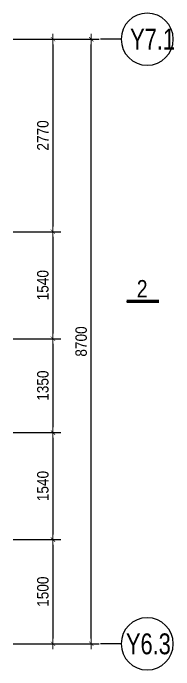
# Model space of a CAD drawing. Extents: x 517991 to 692152, y -83926 to 3506.
# Drawn here: x 532120 to 534437, y -56371 to -46921 of the extents above; entities that cross this region are included whole.
import ezdxf
from ezdxf.enums import TextEntityAlignment as Align

# ---------------------------------------------------------------- set-up
doc = ezdxf.new("R2010")
doc.units = 0
doc.header["$LTSCALE"] = 300
doc.header["$MEASUREMENT"] = 0
doc.layers.get('0').update_dxf_attribs({"linetype": 'CONTINUOUS'})
doc.layers.get('DEFPOINTS').update_dxf_attribs({"linetype": 'CONTINUOUS'})
doc.layers.add('A-SYM', color=7, linetype='CONTINUOUS')
doc.layers.add('NDC_S_DIM', color=1, linetype='CONTINUOUS', lineweight=15)
doc.layers.add('NDC_S_VN TEXT', color=7, linetype='CONTINUOUS', lineweight=9)
doc.styles.add('ARIAL', font='arial.ttf', dxfattribs={"width": 0.8})
doc.styles.add('Heerim', font='', dxfattribs={"width": 0.8})
doc.styles.add('NDC_ARIAL', font='arial.ttf', dxfattribs={"width": 0.85})
doc.styles.get('Heerim').set_extended_font_data('Dotum')
doc.dimstyles.new('NDC_1-75', dxfattribs={"dimscale": 75, "dimtxt": 2.2, "dimasz": 1, "dimexe": 1.5, "dimexo": 0, "dimgap": 0.8, "dimtad": 1, "dimdec": 0, "dimdsep": 46, "dimtxsty": 'NDC_ARIAL', "dimblk": 'DIMMARK', "dimcen": 49999.938995, "dimdle": 1.5, "dimclrd": 1, "dimclre": 1, "dimclrt": 3, "dimadec": 0, "dimazin": 0, "dimtfac": 1, "dimtdec": 0, "dimtix": 1, "dimtmove": 1, "dimatfit": 3, "dimfxl": 1, "dimarcsym": 0})

# ---------------------------------------------------------------- blocks, each defined once
blk = doc.blocks.new('*U1')
for q in [(0, 0), (0, 2)]:
    blk.add_line((0, 4), q)
blk.add_circle((0, 9), 5)
at = {"style": 'Heerim', "width": 0.8}
blk.add_attdef('NO', text='', height=4, dxfattribs=at).set_placement((-0.01, 9.02), align=Align.MIDDLE_CENTER)
blk = doc.blocks.new('DIMMARK')
at = {"layer": 'NDC_S_DIM', "color": 1}
blk.add_line((-1.5, 0), (1, 0), dxfattribs=at)
at = {"layer": 'NDC_S_DIM', "color": 2, "const_width": 0.1}
blk.add_lwpolyline([(-0.42, -0.42), (0.42, 0.42)], dxfattribs=at)
blk = doc.blocks.new('*D308')
at = {"layer": 'DEFPOINTS', "color": 0, "transparency": 16777216}
for p in [(532120.2, -47296.1), (532120.2, -50066.1), (532693.7, -50066.1)]:
    blk.add_point(p, dxfattribs=at)
at = {"layer": 'NDC_S_DIM', "color": 1, "lineweight": -2, "transparency": 16777216}
for p, q in [((532120.2, -47296.1), (532806.2, -47296.1)), ((532693.7, -47371.1), (532693.7, -49991.1)), ((532120.2, -50066.1), (532806.2, -50066.1))]:
    blk.add_line(p, q, dxfattribs=at)
at = {"layer": 'NDC_S_DIM', "color": 1, "lineweight": -2, "transparency": 16777216, "xscale": 75, "yscale": 75, "zscale": 75}
for p, rotation in [((532693.7, -47296.1), 90), ((532693.7, -50066.1), 270)]:
    blk.add_blockref('DIMMARK', p, dxfattribs=dict(at, rotation=rotation))
at = {"layer": 'NDC_S_DIM', "color": 3, "transparency": 16777216, "insert": (532549.4, -48681.1), "char_height": 165, "attachment_point": 5, "rotation": 90, "style": 'NDC_ARIAL'}
blk.add_mtext('2770', dxfattribs=at)
blk = doc.blocks.new('*D309')
at = {"layer": 'DEFPOINTS', "color": 0, "transparency": 16777216}
for p in [(532120.2, -50066.1), (532120.2, -51606.1), (532693.7, -51606.1)]:
    blk.add_point(p, dxfattribs=at)
at = {"layer": 'NDC_S_DIM', "color": 1, "lineweight": -2, "transparency": 16777216}
for p, q in [((532120.2, -50066.1), (532806.2, -50066.1)), ((532693.7, -50141.1), (532693.7, -51531.1)), ((532120.2, -51606.1), (532806.2, -51606.1))]:
    blk.add_line(p, q, dxfattribs=at)
at = {"layer": 'NDC_S_DIM', "color": 1, "lineweight": -2, "transparency": 16777216, "xscale": 75, "yscale": 75, "zscale": 75}
for p, rotation in [((532693.7, -50066.1), 90), ((532693.7, -51606.1), 270)]:
    blk.add_blockref('DIMMARK', p, dxfattribs=dict(at, rotation=rotation))
at = {"layer": 'NDC_S_DIM', "color": 3, "transparency": 16777216, "insert": (532549.4, -50836.1), "char_height": 165, "attachment_point": 5, "rotation": 90, "style": 'NDC_ARIAL'}
blk.add_mtext('1540', dxfattribs=at)
blk = doc.blocks.new('*D310')
at = {"layer": 'DEFPOINTS', "color": 0, "transparency": 16777216}
for p in [(532120.2, -51606.1), (532120.2, -52956.1), (532693.7, -52956.1)]:
    blk.add_point(p, dxfattribs=at)
at = {"layer": 'NDC_S_DIM', "color": 1, "lineweight": -2, "transparency": 16777216}
for p, q in [((532120.2, -51606.1), (532806.2, -51606.1)), ((532693.7, -51681.1), (532693.7, -52881.1)), ((532120.2, -52956.1), (532806.2, -52956.1))]:
    blk.add_line(p, q, dxfattribs=at)
at = {"layer": 'NDC_S_DIM', "color": 1, "lineweight": -2, "transparency": 16777216, "xscale": 75, "yscale": 75, "zscale": 75}
for p, rotation in [((532693.7, -51606.1), 90), ((532693.7, -52956.1), 270)]:
    blk.add_blockref('DIMMARK', p, dxfattribs=dict(at, rotation=rotation))
at = {"layer": 'NDC_S_DIM', "color": 3, "transparency": 16777216, "insert": (532549.4, -52281.1), "char_height": 165, "attachment_point": 5, "rotation": 90, "style": 'NDC_ARIAL'}
blk.add_mtext('1350', dxfattribs=at)
blk = doc.blocks.new('*D311')
at = {"layer": 'DEFPOINTS', "color": 0, "transparency": 16777216}
for p in [(532120.2, -52956.1), (532120.2, -54496.1), (532693.7, -54496.1)]:
    blk.add_point(p, dxfattribs=at)
at = {"layer": 'NDC_S_DIM', "color": 1, "lineweight": -2, "transparency": 16777216}
for p, q in [((532120.2, -52956.1), (532806.2, -52956.1)), ((532693.7, -53031.1), (532693.7, -54421.1)), ((532120.2, -54496.1), (532806.2, -54496.1))]:
    blk.add_line(p, q, dxfattribs=at)
at = {"layer": 'NDC_S_DIM', "color": 1, "lineweight": -2, "transparency": 16777216, "xscale": 75, "yscale": 75, "zscale": 75}
for p, rotation in [((532693.7, -52956.1), 90), ((532693.7, -54496.1), 270)]:
    blk.add_blockref('DIMMARK', p, dxfattribs=dict(at, rotation=rotation))
at = {"layer": 'NDC_S_DIM', "color": 3, "transparency": 16777216, "insert": (532549.4, -53726.1), "char_height": 165, "attachment_point": 5, "rotation": 90, "style": 'NDC_ARIAL'}
blk.add_mtext('1540', dxfattribs=at)
blk = doc.blocks.new('*D312')
at = {"layer": 'DEFPOINTS', "color": 0, "transparency": 16777216}
for p in [(532120.2, -54496.1), (532120.2, -55996.1), (532693.7, -55996.1)]:
    blk.add_point(p, dxfattribs=at)
at = {"layer": 'NDC_S_DIM', "color": 1, "lineweight": -2, "transparency": 16777216}
for p, q in [((532120.2, -54496.1), (532806.2, -54496.1)), ((532693.7, -54571.1), (532693.7, -55921.1)), ((532120.2, -55996.1), (532806.2, -55996.1))]:
    blk.add_line(p, q, dxfattribs=at)
at = {"layer": 'NDC_S_DIM', "color": 1, "lineweight": -2, "transparency": 16777216, "xscale": 75, "yscale": 75, "zscale": 75}
for p, rotation in [((532693.7, -54496.1), 90), ((532693.7, -55996.1), 270)]:
    blk.add_blockref('DIMMARK', p, dxfattribs=dict(at, rotation=rotation))
at = {"layer": 'NDC_S_DIM', "color": 3, "transparency": 16777216, "insert": (532549.4, -55246.1), "char_height": 165, "attachment_point": 5, "rotation": 90, "style": 'NDC_ARIAL'}
blk.add_mtext('1500', dxfattribs=at)
blk = doc.blocks.new('*D313')
at = {"layer": 'DEFPOINTS', "color": 0, "transparency": 16777216}
for p in [(532120.2, -47296.1), (533245.5, -47296.1), (532120.2, -55996.1)]:
    blk.add_point(p, dxfattribs=at)
at = {"layer": 'NDC_S_DIM', "color": 1, "lineweight": -2, "transparency": 16777216}
for p, q in [((532120.2, -47296.1), (533358, -47296.1)), ((533245.5, -55921.1), (533245.5, -47371.1)), ((532120.2, -55996.1), (533358, -55996.1))]:
    blk.add_line(p, q, dxfattribs=at)
at = {"layer": 'NDC_S_DIM', "color": 1, "lineweight": -2, "transparency": 16777216, "xscale": 75, "yscale": 75, "zscale": 75}
for p, rotation in [((533245.5, -47296.1), 90), ((533245.5, -55996.1), 270)]:
    blk.add_blockref('DIMMARK', p, dxfattribs=dict(at, rotation=rotation))
at = {"layer": 'NDC_S_DIM', "color": 3, "transparency": 16777216, "insert": (533101.2, -51646.1), "char_height": 165, "attachment_point": 5, "rotation": 90, "style": 'NDC_ARIAL'}
blk.add_mtext('8700', dxfattribs=at)
blk = doc.blocks.new('*U340')
at = {"color": 0, "linetype": 'ByBlock', "lineweight": -2}
blk.add_line((-3.654, 0.003), (1, 0.003), dxfattribs=at)
at = {"ltscale": 0.005, "const_width": 0.5}
blk.add_lwpolyline([(1, 0.003), (-3.654, 0.003)], dxfattribs=at)
at = {"color": 0, "linetype": 'ByBlock', "lineweight": -2, "style": 'ARIAL', "width": 0.8}
blk.add_attdef('DETAIL', text='', height=2.5, dxfattribs=at).set_placement((-0.635, 1.825), align=Align.MIDDLE_RIGHT)

msp = doc.modelspace()

# ---------------------------------------------------------------- block references
at = {"layer": 'A-SYM'}
ref = msp.add_blockref('*U1', (533377.8, -47296.1), dxfattribs=dict(at, xscale=-75, yscale=75, zscale=75, rotation=270))
ref.add_attrib('NO', 'Y7.1', dxfattribs={"layer": '0', "height": 300, "style": 'Heerim', "width": 0.8}).set_placement((534129.7, -47296.5), align=Align.MIDDLE_CENTER)
ref = msp.add_blockref('*U1', (533377.8, -55996.1), dxfattribs=dict(at, xscale=-75, yscale=75, zscale=75, rotation=270))
ref.add_attrib('NO', 'Y6.3', dxfattribs={"layer": '0', "height": 300, "style": 'Heerim', "width": 0.8}).set_placement((534069.8, -55996.5), align=Align.MIDDLE_CENTER)
at = {"layer": 'NDC_S_VN TEXT', "xscale": 100, "yscale": 100, "zscale": 100}
msp.add_blockref('*U340', (534121.1, -51069.5), dxfattribs=at).add_auto_attribs({'DETAIL': '2'})

# ---------------------------------------------------------------- dimensions: what is measured, and where the dimension line sits
at = {"layer": 'NDC_S_DIM'}
for base, p1, p2, picture, middle in [((532693.7, -50066.1), (532120.2, -47296.1), (532120.2, -50066.1), '*D308', (532549.4, -48681.1)), ((533245.5, -47296.1), (532120.2, -55996.1), (532120.2, -47296.1), '*D313', (533101.2, -51646.1)), ((532693.7, -51606.1), (532120.2, -50066.1), (532120.2, -51606.1), '*D309', (532549.4, -50836.1)), ((532693.7, -52956.1), (532120.2, -51606.1), (532120.2, -52956.1), '*D310', (532549.4, -52281.1)), ((532693.7, -54496.1), (532120.2, -52956.1), (532120.2, -54496.1), '*D311', (532549.4, -53726.1)), ((532693.7, -55996.1), (532120.2, -54496.1), (532120.2, -55996.1), '*D312', (532549.4, -55246.1))]:
    dim = msp.add_linear_dim(base=base, p1=p1, p2=p2, angle=90, dimstyle='NDC_1-75', dxfattribs=at)
    dim.commit()
    dim.dimension.update_dxf_attribs({"geometry": picture, "text_midpoint": middle})

doc.saveas('drawing.dxf')
